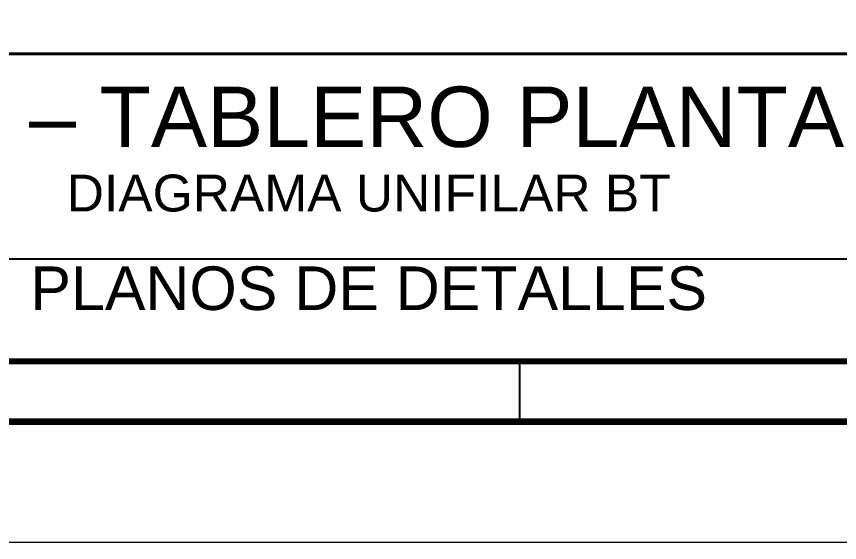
# Model space of a CAD drawing. Header units: millimetres. Extents: x 0 to 420, y 0 to 297.
# Drawn here: x 273.3 to 341.5, y 0 to 43.6 of the extents above; entities that cross this region are included whole.
import ezdxf
from ezdxf.enums import TextEntityAlignment as Align

# ---------------------------------------------------------------- set-up
doc = ezdxf.new("R2010")
doc.units = ezdxf.units.MM
for name, color, linetype in [('291-A-LAMINA', 8, 'Continuous'), ('291-E-DIAGRAMA', 5, 'Continuous'), ('291-E-TEXTOS', 7, 'Continuous')]:
    doc.layers.add(name, color=color, linetype=linetype)
doc.styles.add('ARIAL', font='arial.ttf')

msp = doc.modelspace()

# ---------------------------------------------------------------- linework, layer by layer
at = {"layer": '291-A-LAMINA'}
for p, q in [((255, 23.5), (350.035, 23.5)), ((315, 15), (315, 10))]:
    msp.add_line(p, q, dxfattribs=at)
at = {"layer": '291-E-DIAGRAMA', "color": 7, "lineweight": 40}
msp.add_line((255, 40.5), (350.035, 40.5), dxfattribs=at)
at = {"layer": '291-E-DIAGRAMA', "color": 7, "lineweight": 13}
msp.add_lwpolyline([(0, 297), (420, 297), (420, 0), (0, 0)], close=True, dxfattribs=at)
at = {"layer": '291-E-DIAGRAMA', "color": 7, "lineweight": 100}
msp.add_lwpolyline([(25, 287), (410, 287), (410, 10), (25, 10)], close=True, dxfattribs=at)
at = {"layer": '291-E-DIAGRAMA', "color": 7, "lineweight": 50}
msp.add_lwpolyline([(30, 282), (405, 282), (405, 15), (30, 15)], close=True, dxfattribs=at)
at = {"layer": '291-E-DIAGRAMA', "color": 7, "lineweight": 80}
msp.add_lwpolyline([(230, 66), (405, 66), (405, 15), (230, 15)], close=True, dxfattribs=at)

# ---------------------------------------------------------------- texts
at = {"layer": '291-E-TEXTOS', "style": 'ARIAL'}
for s, height, p in [('TGBT-02 – TABLERO PLANTA BAJA', 5, (302.518, 31.283)), ('DIAGRAMA UNIFILAR BT', 3.056, (302.518, 26.519)), ('PLANOS DE DETALLES', 3.611, (302.518, 18.187))]:
    msp.add_text(s, height=height, dxfattribs=at).set_placement(p, align=Align.BOTTOM_CENTER)

doc.saveas('drawing.dxf')
